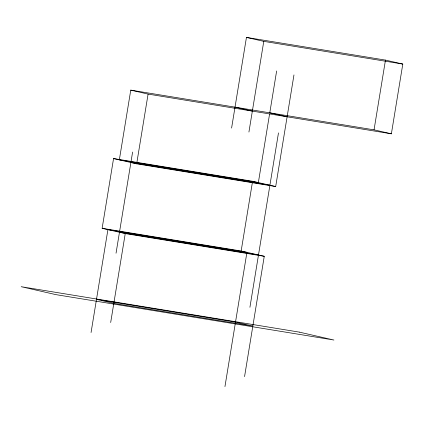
<?xml version="1.0" encoding="UTF-8"?>
<svg xmlns="http://www.w3.org/2000/svg" width="424" height="424" viewBox="0 0 424 424"><rect width="100%" height="100%" fill="white"/><g stroke="black" fill="none" stroke-linecap="round" stroke-linejoin="round"><path stroke-width="0.64" d="M244.563 376.607L264.263 256.287L125.244 233.587L102.136 228.308L113.558 158.555L252.582 181.26L275.69 186.539L293.964 74.937M91.065 332.506L107.913 229.628L246.932 252.328M231.594 128.075L246.445 37.402L385.469 60.102L402.8 64.061L391.379 133.814L374.048 129.855L130.756 90.127L119.335 159.874L258.359 182.58L269.563 114.13M116.038 253.192L132.601 152.052M110.68 322.516L125.244 233.587M275.69 186.539L136.666 163.834L148.087 94.086L130.756 90.127M248.925 132.034L263.776 41.361L246.445 37.402M264.263 256.287L241.155 251.008L252.582 181.26M224.948 386.598L246.832 252.974M276.634 70.978L269.781 112.826L287.112 116.785M249.922 307.283L278.478 132.903M374.048 129.855L385.469 60.102M263.776 41.361L402.8 64.061M148.087 94.086L391.379 133.814M130.889 162.514L269.913 185.219M102.136 228.308L241.155 251.008M119.467 232.267L258.486 254.967M235.023 107.15L252.354 111.109M113.558 158.555L136.666 163.834M299.249 332.109L21.2 286.704L55.862 294.622L333.911 340.032L299.249 332.109M235.511 322.081L96.487 299.376L113.818 303.335L252.842 326.04L235.511 322.081"/></g></svg>
